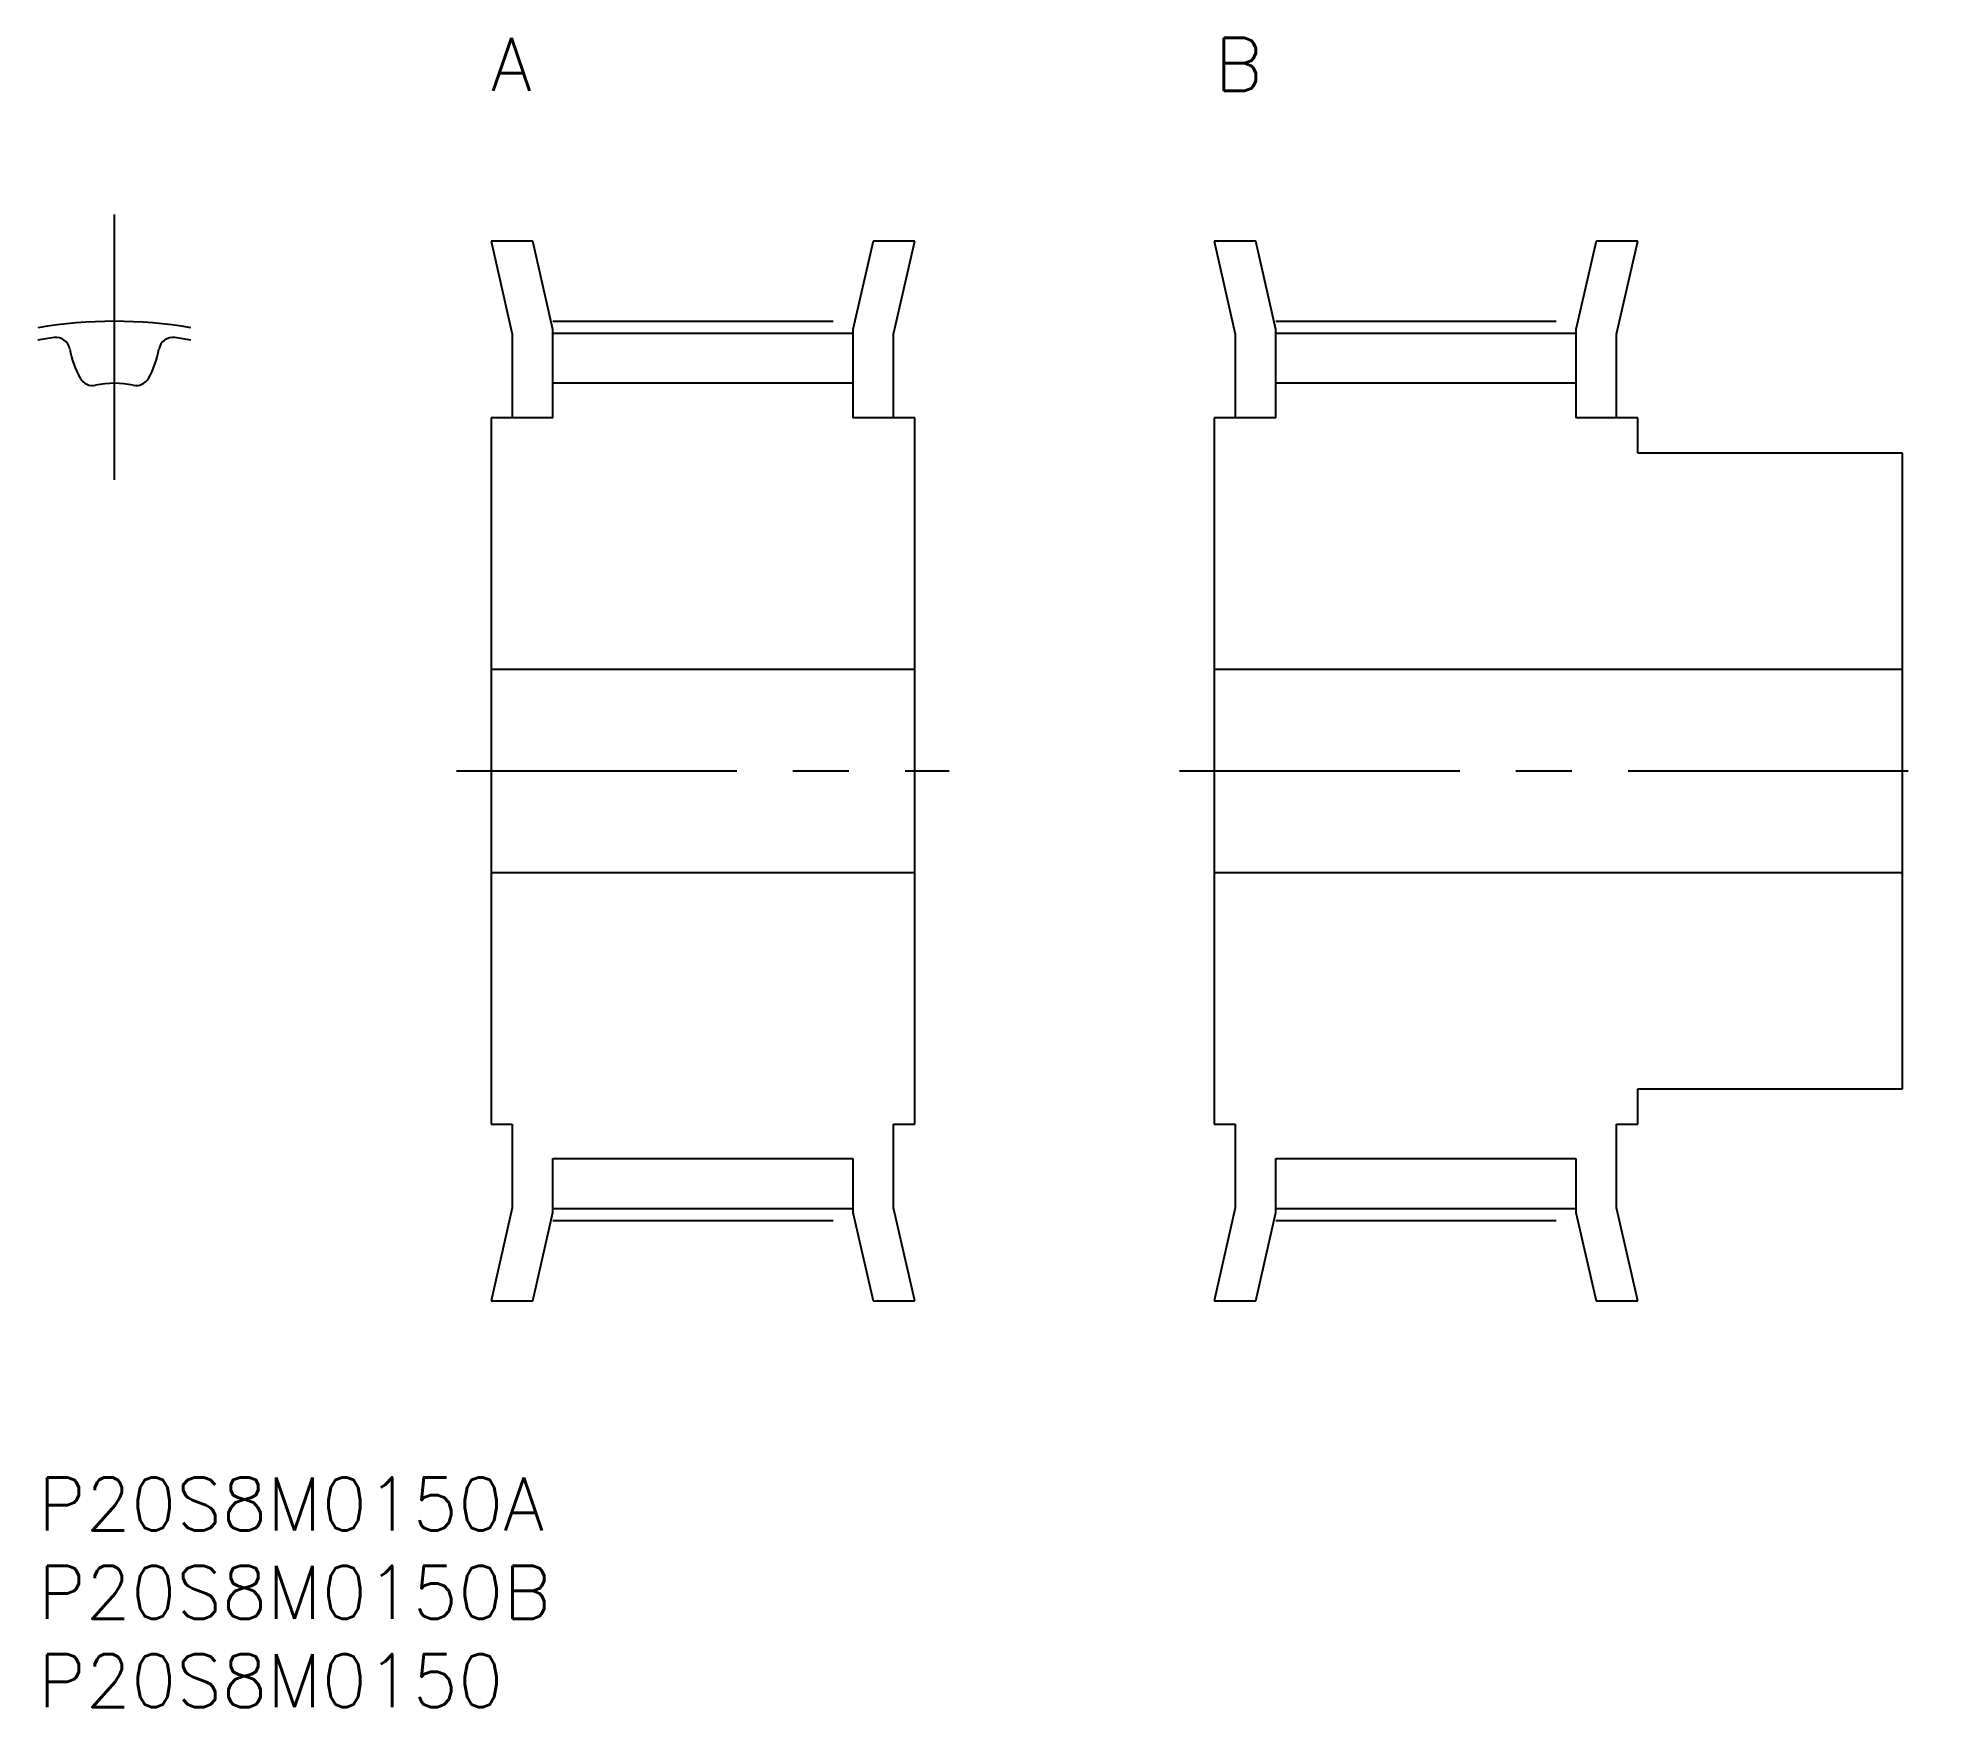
# Model space of a CAD drawing. Extents: x 0 to 108, y -13 to 82.
import ezdxf

# ---------------------------------------------------------------- set-up
doc = ezdxf.new("R2010")
doc.units = 0
doc.header["$LTSCALE"] = 0.5
doc.linetypes.add('CENTER', pattern=[50.8, 31.75, -6.35, 6.35, -6.35])
for name, color, linetype in [('MSM_CENTER', 1, 'CENTER'), ('MSM_CONTINUOUS', 7, 'CONTINUOUS'), ('MSM_PART_NUMBER', 7, 'CONTINUOUS')]:
    doc.layers.add(name, color=color, linetype=linetype)
doc.styles.get("Standard").update_dxf_attribs({"font": 'txt.shx', "height": 3, "bigfont": 'bigfont.shx'})

# ---------------------------------------------------------------- blocks, each defined once
blk = doc.blocks.new('*U31')
at = {"layer": 'MSM_PART_NUMBER'}
blk.add_text('P20S8M0150A', height=3, dxfattribs=at).set_placement((0, -3))
blk = doc.blocks.new('*U32')
at = {"layer": 'MSM_PART_NUMBER'}
blk.add_text('P20S8M0150B', height=3, dxfattribs=at).set_placement((0, -8))
blk = doc.blocks.new('*U33')
at = {"layer": 'MSM_PART_NUMBER'}
blk.add_text('P20S8M0150', height=3, dxfattribs=at).set_placement((0, -13))
blk = doc.blocks.new('*U34')
at = {"layer": 'MSM_PART_NUMBER'}
blk.add_text('A', height=3, dxfattribs=at).set_placement((25.66, 78.5))
blk = doc.blocks.new('*U35')
at = {"layer": 'MSM_PART_NUMBER'}
blk.add_text('B', height=3, dxfattribs=at).set_placement((66.66, 78.5))

msp = doc.modelspace()

# ---------------------------------------------------------------- linework, layer by layer
at = {"layer": 'MSM_CENTER'}
for p, q in [((4.33, 56.49), (4.33, 71.5)), ((29.16, 65.47), (46.16, 65.47)), ((70.11, 65.47), (87.11, 65.47)), ((23.71, 40), (51.61, 40)), ((64.66, 40), (107.56, 40)), ((29.16, 14.54), (46.16, 14.54)), ((70.11, 14.54), (87.11, 14.54))]:
    msp.add_line(p, q, dxfattribs=at)
msp.add_arc((4.33, 40), 25.46, 80.2098, 99.7902, dxfattribs=at)
at = {"layer": 'MSM_CONTINUOUS'}
for p, q in [((28.02, 70), (25.66, 70)), ((25.66, 70), (26.86, 64.74)), ((29.16, 65), (28.02, 70)), ((47.3, 70), (46.16, 65)), ((49.66, 70), (47.3, 70)), ((48.46, 64.74), (49.66, 70)), ((68.97, 70), (66.61, 70)), ((66.61, 70), (67.81, 64.74)), ((70.11, 65), (68.97, 70)), ((88.25, 70), (87.11, 65)), ((90.61, 70), (88.25, 70)), ((89.41, 64.74), (90.61, 70)), ((26.86, 64.74), (26.86, 60)), ((29.16, 60), (29.16, 65)), ((29.16, 64.78), (46.16, 64.78)), ((46.16, 65), (46.16, 60)), ((48.46, 60), (48.46, 64.74)), ((67.81, 64.74), (67.81, 60)), ((70.11, 60), (70.11, 65)), ((70.11, 64.78), (87.11, 64.78)), ((87.11, 65), (87.11, 60)), ((89.41, 60), (89.41, 64.74)), ((46.16, 61.95), (29.16, 61.95)), ((87.11, 61.95), (70.11, 61.95)), ((25.66, 60), (25.66, 20)), ((29.16, 60), (25.66, 60)), ((49.66, 60), (46.16, 60)), ((49.66, 20), (49.66, 60)), ((66.61, 60), (66.61, 20)), ((70.11, 60), (66.61, 60)), ((90.61, 60), (87.11, 60)), ((90.61, 58), (90.61, 60)), ((105.61, 58), (90.61, 58)), ((105.61, 22), (105.61, 58)), ((49.66, 45.75), (25.66, 45.75)), ((105.61, 45.75), (66.61, 45.75)), ((25.66, 34.25), (49.66, 34.25)), ((66.61, 34.25), (105.61, 34.25)), ((90.61, 20), (90.61, 22)), ((90.61, 22), (105.61, 22)), ((25.66, 20), (26.86, 20)), ((26.86, 20), (26.86, 15.26)), ((48.46, 15.26), (48.46, 20)), ((48.46, 20), (49.66, 20)), ((66.61, 20), (67.81, 20)), ((67.81, 20), (67.81, 15.26)), ((89.41, 15.26), (89.41, 20)), ((89.41, 20), (90.61, 20)), ((29.16, 15), (29.16, 18.05)), ((29.16, 18.05), (46.16, 18.05)), ((46.16, 18.05), (46.16, 15)), ((70.11, 15), (70.11, 18.05)), ((70.11, 18.05), (87.11, 18.05)), ((87.11, 18.05), (87.11, 15)), ((26.86, 15.26), (25.66, 10)), ((29.16, 15.22), (46.16, 15.22)), ((49.66, 10), (48.46, 15.26)), ((67.81, 15.26), (66.61, 10)), ((70.11, 15.22), (87.11, 15.22)), ((90.61, 10), (89.41, 15.26)), ((28.02, 10), (29.16, 15)), ((46.16, 15), (47.3, 10)), ((68.97, 10), (70.11, 15)), ((87.11, 15), (88.25, 10)), ((25.66, 10), (28.02, 10)), ((47.3, 10), (49.66, 10)), ((66.61, 10), (68.97, 10)), ((88.25, 10), (90.61, 10))]:
    msp.add_line(p, q, dxfattribs=at)
for centre, radius, start, end in [((4.33, 40), 24.78, 97.9363, 100.0637), ((1.02, 63.75), 0.8, 9.8816, 97.9363), ((7.64, 63.75), 0.8, 82.0637, 170.1184), ((4.33, 40), 24.78, 79.9363, 82.0637), ((6.93, 64.78), 5.2, 189.8816, 209.3753), ((1.73, 64.78), 5.2, 330.6247, 350.1184), ((3.1, 62.62), 0.8, 209.3753, 281.8712), ((4.33, 56.75), 5.2, 78.1288, 101.8712), ((5.56, 62.62), 0.8, 258.1288, 330.6247)]:
    msp.add_arc(centre, radius, start, end, dxfattribs=at)

# ---------------------------------------------------------------- block references
for name in ['*U34', '*U35', '*U31', '*U32', '*U33']:
    msp.add_blockref(name, (0, 0), dxfattribs=at)

doc.saveas('drawing.dxf')
